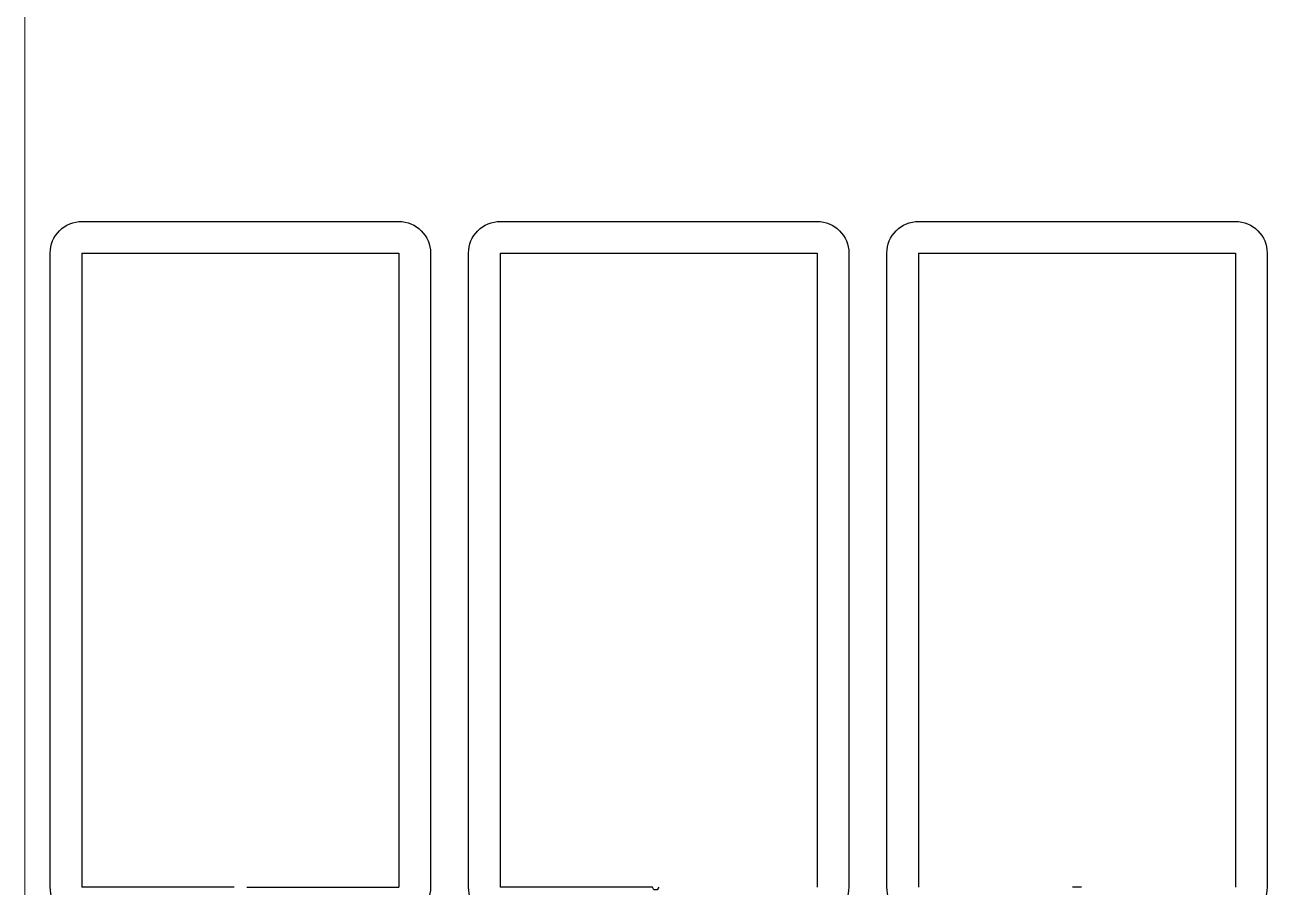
# Model space of a CAD drawing. Header units: millimetres. Extents: x 0 to 40, y 0 to 70.
# Drawn here: x 0 to 19.6, y 21.4 to 35 of the extents above; entities that cross this region are included whole.
import ezdxf

# ---------------------------------------------------------------- set-up
doc = ezdxf.new("R2010")
doc.units = ezdxf.units.MM
for name, color, linetype in [('Al Foil', 2, 'Continuous'), ('Cut Through All', 3, 'Continuous'), ('DEF POINTS', 7, 'Continuous')]:
    doc.layers.add(name, color=color, linetype=linetype)

msp = doc.modelspace()

# ---------------------------------------------------------------- linework, layer by layer
at = {"layer": 'Al Foil', "linetype": 'Continuous', "lineweight": 0}
msp.add_line((0, 0), (0, 70), dxfattribs=at)
at = {"layer": 'Al Foil'}
for p, q in [((0.9, 31.4), (5.9, 31.4)), ((0.9, 31.4), (0.9, 21.4)), ((5.9, 31.4), (5.9, 21.4)), ((7.5, 31.4), (12.5, 31.4)), ((7.5, 31.4), (7.5, 21.4)), ((12.5, 31.4), (12.5, 21.4)), ((14.1, 31.4), (19.1, 31.4)), ((14.1, 31.4), (14.1, 21.4)), ((19.1, 31.4), (19.1, 21.4)), ((3.3, 21.4), (0.9, 21.4)), ((3.5, 21.4), (5.9, 21.4)), ((9.9, 21.4), (7.5, 21.4)), ((16.67, 21.4), (16.53, 21.4))]:
    msp.add_line(p, q, dxfattribs=at)
msp.add_lwpolyline([(10, 21.4), (9.975, 21.357), (9.925, 21.357), (9.9, 21.4)], dxfattribs=at)
at = {"layer": 'Cut Through All'}
for points in [[(0.9, 2, -0.414214), (0.4, 2.5), (0.4, 12.5, -0.414214), (0.9, 13), (2.3, 13, 0.414214), (2.8, 13.5), (2.8, 20.4, 0.414214), (2.3, 20.9), (0.9, 20.9, -0.414214), (0.4, 21.4), (0.4, 31.4, -0.414214), (0.9, 31.9), (5.9, 31.9, -0.414214), (6.4, 31.4), (6.4, 21.4, -0.414182), (5.9, 20.9), (4.5, 20.9, 0.414182), (4, 20.4), (4, 13.5, 0.414214), (4.5, 13), (5.9, 13, -0.414214), (6.4, 12.5), (6.4, 2.5, -0.414214), (5.9, 2)], [(7.5, 2, -0.414214), (7, 2.5), (7, 12.5, -0.414214), (7.5, 13), (8.9, 13, 0.414214), (9.4, 13.5), (9.4, 20.4, 0.414214), (8.9, 20.9), (7.5, 20.9, -0.414214), (7, 21.4), (7, 31.4, -0.414214), (7.5, 31.9), (12.5, 31.9, -0.414214), (13, 31.4), (13, 21.4, -0.414182), (12.5, 20.9), (11.1, 20.9, 0.414182), (10.6, 20.4), (10.6, 13.5, 0.414214), (11.1, 13), (12.5, 13, -0.414214), (13, 12.5), (13, 2.5, -0.414214), (12.5, 2)], [(14.1, 2, -0.414214), (13.6, 2.5), (13.6, 12.5, -0.414214), (14.1, 13), (15.5, 13, 0.414214), (16, 13.5), (16, 20.4, 0.414214), (15.5, 20.9), (14.1, 20.9, -0.414214), (13.6, 21.4), (13.6, 31.4, -0.414214), (14.1, 31.9), (19.1, 31.9, -0.414214), (19.6, 31.4), (19.6, 21.4, -0.414182), (19.1, 20.9), (17.7, 20.9, 0.414182), (17.2, 20.4), (17.2, 13.5, 0.414214), (17.7, 13), (19.1, 13, -0.414214), (19.6, 12.5), (19.6, 2.5, -0.414214), (19.1, 2)]]:
    msp.add_lwpolyline(points, format="xyb", close=True, dxfattribs=at)
at = {"layer": 'DEF POINTS', "linetype": 'Continuous', "lineweight": 0}
msp.add_line((0, 0), (0, 70), dxfattribs=at)

doc.saveas('drawing.dxf')
